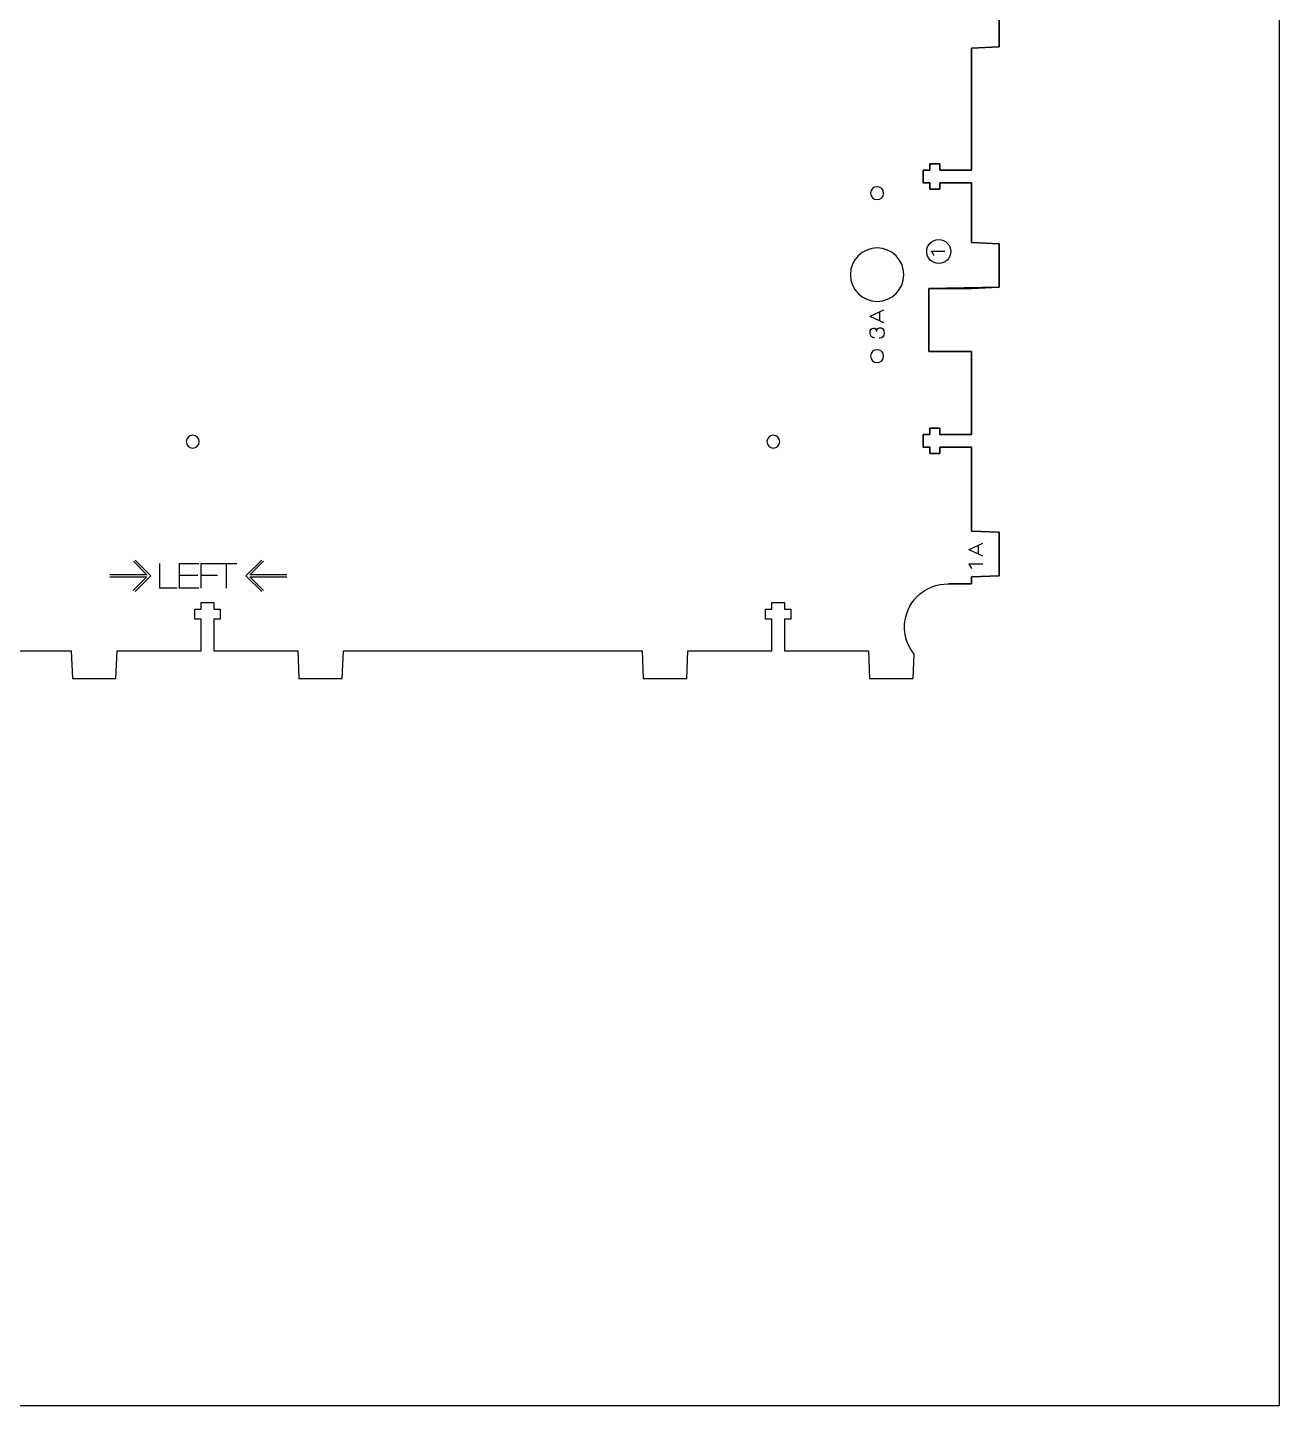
# Model space of a CAD drawing. Header units: millimetres. Extents: x -1200 to 608, y -610 to 472.
# Drawn here: x -276.5 to 0, y -609.6 to -305.3 of the extents above; entities that cross this region are included whole.
import ezdxf

# ---------------------------------------------------------------- set-up
doc = ezdxf.new("R2010")
doc.units = ezdxf.units.MM
for name, color, linetype, true_color in [('CHANGED_PARTS', 3, 'Continuous', 0x00ff00), ('CUTS', 1, 'Continuous', 0xff0000), ('ORIGIONAL_PARTS_THAT_WERE_', 6, 'Continuous', 0xff00ff), ('TEXT', 5, 'Continuous', 0x0000ff)]:
    doc.layers.add(name, color=color, linetype=linetype, true_color=true_color)
doc.layers.add('laser bed referance', color=3, linetype='Continuous', lineweight=25, true_color=0x00ff00)

msp = doc.modelspace()

# ---------------------------------------------------------------- linework, layer by layer
at = {"layer": 'CHANGED_PARTS'}
for p, q in [((-61.94, -299.97), (-61.94, -309.57)), ((-61.94, -309.57), (-68.03, -309.82)), ((-68.03, -309.82), (-68.03, -336.81)), ((-77.25, -336.81), (-78.69, -336.81)), ((-78.69, -336.81), (-78.69, -339.61)), ((-75.05, -335.4), (-77.25, -335.4)), ((-77.25, -335.4), (-77.25, -336.81)), ((-75.05, -336.81), (-75.05, -335.4)), ((-68.03, -336.81), (-75.05, -336.81)), ((-78.69, -339.61), (-77.25, -339.61)), ((-77.25, -339.61), (-77.25, -341)), ((-75.05, -341), (-75.05, -339.61)), ((-75.05, -339.61), (-68.03, -339.61)), ((-68.03, -339.61), (-68.03, -352.8)), ((-77.25, -341), (-75.05, -341)), ((-68.03, -352.8), (-61.94, -353.05)), ((-61.94, -353.05), (-61.94, -362.65)), ((-61.94, -362.65), (-77.42, -362.95)), ((-77.42, -362.95), (-77.42, -376.85)), ((-77.42, -376.85), (-68.03, -376.85)), ((-68.03, -376.85), (-68.03, -395.2)), ((-77.25, -395.2), (-78.69, -395.2)), ((-78.69, -395.2), (-78.69, -398)), ((-75.05, -393.8), (-77.25, -393.8)), ((-77.25, -393.8), (-77.25, -395.2)), ((-75.05, -395.2), (-75.05, -393.8)), ((-68.03, -395.2), (-75.05, -395.2)), ((-78.69, -398), (-77.25, -398)), ((-77.25, -398), (-77.25, -399.4)), ((-75.05, -399.4), (-75.05, -398)), ((-75.05, -398), (-68.03, -398)), ((-68.03, -398), (-68.03, -416.52)), ((-77.25, -399.4), (-75.05, -399.4)), ((-68.03, -416.52), (-61.94, -416.77)), ((-61.94, -416.77), (-61.94, -426.37)), ((-68.03, -428.18), (-73.09, -428.18)), ((-61.94, -426.37), (-68.03, -426.62)), ((-68.03, -426.62), (-68.03, -428.18))]:
    msp.add_line(p, q, dxfattribs=at)
at = {"layer": 'CUTS', "color": 1, "true_color": 0xff0000}
msp.add_lwpolyline([(-332.86, -442.95), (-266.87, -442.95), (-266.62, -449.04), (-257.02, -449.04), (-256.77, -442.95), (-238.2, -442.95), (-238.2, -435.93), (-239.6, -435.93), (-239.6, -433.73), (-238.2, -433.73), (-238.2, -432.29), (-235.4, -432.29), (-235.4, -433.73), (-234, -433.73), (-234, -435.93), (-235.4, -435.93), (-235.4, -442.95), (-216.87, -442.95), (-216.62, -449.04), (-207.02, -449.04), (-206.77, -442.95), (-140.78, -442.95), (-140.53, -449.04), (-130.93, -449.04), (-130.68, -442.95), (-112.12, -442.95), (-112.12, -435.93), (-113.52, -435.93), (-113.52, -433.73), (-112.12, -433.73), (-112.12, -432.29), (-109.32, -432.29), (-109.32, -433.73), (-107.92, -433.73), (-107.92, -435.93), (-109.32, -435.93), (-109.32, -442.95), (-90.77, -442.95), (-90.52, -449.04), (-80.92, -449.04), (-80.7, -443.67)], dxfattribs=at)
for points in [[(-88.87, -340.45), (-89.66, -340.45), (-90.3, -341.09), (-90.3, -341.87)], [(-87.45, -341.87), (-87.45, -341.09), (-88.09, -340.45), (-88.87, -340.45)], [(-90.3, -341.87), (-90.3, -342.66), (-89.66, -343.3), (-88.87, -343.3)], [(-88.87, -343.3), (-88.09, -343.3), (-87.45, -342.66), (-87.45, -341.87)], [(-88.87, -353.97), (-92.13, -353.97), (-94.77, -356.61), (-94.77, -359.87)], [(-82.97, -359.87), (-82.97, -356.61), (-85.61, -353.97), (-88.87, -353.97)], [(-94.77, -359.87), (-94.77, -363.13), (-92.13, -365.77), (-88.87, -365.77)], [(-88.87, -365.77), (-85.61, -365.77), (-82.97, -363.13), (-82.97, -359.87)], [(-88.87, -376.45), (-89.66, -376.45), (-90.3, -377.08), (-90.3, -377.87)], [(-87.45, -377.87), (-87.45, -377.08), (-88.09, -376.45), (-88.87, -376.45)], [(-90.3, -377.87), (-90.3, -378.66), (-89.66, -379.3), (-88.87, -379.3)], [(-88.87, -379.3), (-88.09, -379.3), (-87.45, -378.66), (-87.45, -377.87)], [(-240.04, -395.32), (-240.83, -395.32), (-241.47, -395.96), (-241.47, -396.75)], [(-238.62, -396.75), (-238.62, -395.96), (-239.26, -395.32), (-240.04, -395.32)], [(-111.81, -395.32), (-112.59, -395.32), (-113.23, -395.96), (-113.23, -396.75)], [(-110.38, -396.75), (-110.38, -395.96), (-111.02, -395.32), (-111.81, -395.32)], [(-241.47, -396.75), (-241.47, -397.54), (-240.83, -398.17), (-240.04, -398.17)], [(-240.04, -398.17), (-239.26, -398.17), (-238.62, -397.54), (-238.62, -396.75)], [(-113.23, -396.75), (-113.23, -397.54), (-112.59, -398.17), (-111.81, -398.17)], [(-111.81, -398.17), (-111.02, -398.17), (-110.38, -397.54), (-110.38, -396.75)], [(-80.03, -430.96), (-78.12, -429.05), (-75.6, -428.12), (-73.09, -428.18)], [(-80.7, -443.67), (-83.73, -439.93), (-83.5, -434.43), (-80.03, -430.96)]]:
    msp.add_open_spline(points, degree=3, dxfattribs=at)
at = {"layer": 'laser bed referance'}
for p, q in [((0, -609.6), (0, 0)), ((-1200, -609.6), (0, -609.6))]:
    msp.add_line(p, q, dxfattribs=at)
at = {"layer": 'ORIGIONAL_PARTS_THAT_WERE_', "color": 6, "true_color": 0xff00ff}
msp.add_lwpolyline([(-73.09, -428.18), (-68.03, -428.18), (-68.03, -426.62), (-61.94, -426.37), (-61.94, -416.77), (-68.03, -416.52), (-68.03, -398), (-75.05, -398), (-75.05, -399.4), (-77.25, -399.4), (-77.25, -398), (-78.69, -398), (-78.69, -395.2), (-77.25, -395.2), (-77.25, -393.8), (-75.05, -393.8), (-75.05, -395.2), (-68.03, -395.2), (-68.03, -376.85), (-77.42, -376.85), (-77.42, -362.95), (-68.03, -362.95), (-68.03, -362.9), (-61.94, -362.65), (-61.94, -353.05), (-68.03, -352.8), (-68.03, -339.61), (-75.05, -339.61), (-75.05, -341), (-77.25, -341), (-77.25, -339.61), (-78.69, -339.61), (-78.69, -336.81), (-77.25, -336.81), (-77.25, -335.4), (-75.05, -335.4), (-75.05, -336.81), (-68.03, -336.81), (-68.03, -309.82), (-61.94, -309.57), (-61.94, -299.97)], dxfattribs=at)
at = {"layer": 'TEXT', "color": 5, "true_color": 0x0000ff}
for points in [[(-76.86, -354.78), (-76.86, -354.67), (-73.88, -354.67)], [(-87.36, -370.53), (-90.38, -369.14), (-90.38, -369.03), (-87.36, -367.64)], [(-88.36, -368.1), (-88.36, -370.07)], [(-88.98, -372.37), (-88.97, -372.37)], [(-65.53, -422.04), (-68.55, -420.65), (-68.55, -420.54), (-65.53, -419.15)], [(-66.53, -419.61), (-66.53, -421.59)], [(-252.8, -422.91), (-249.32, -426.39), (-252.8, -429.86)], [(-224.81, -429.86), (-228.29, -426.39), (-224.81, -422.91)], [(-253.17, -423.15), (-250.18, -426.14), (-258.35, -426.14)], [(-243.5, -429.11), (-247.32, -429.11), (-247.32, -423.67)], [(-238.69, -429.11), (-242.97, -429.11), (-242.97, -423.67), (-238.73, -423.67)], [(-238.21, -429.11), (-238.21, -423.67), (-234.39, -423.67)], [(-234.98, -423.67), (-230.29, -423.67)], [(-232.62, -429.11), (-232.62, -423.67)], [(-219.25, -426.14), (-227.43, -426.14), (-224.43, -423.14)], [(-68.53, -423.87), (-68.53, -423.76), (-65.55, -423.76)], [(-258.35, -426.64), (-250.18, -426.64), (-253.18, -429.64)], [(-242.97, -426.2), (-238.91, -426.2)], [(-238.21, -426.2), (-234.61, -426.2)], [(-224.44, -429.63), (-227.43, -426.64), (-219.25, -426.64)]]:
    msp.add_lwpolyline(points, dxfattribs=at)
for points in [[(-77.92, -354.77), (-77.92, -353.3), (-76.73, -352.11), (-75.27, -352.11)], [(-75.27, -352.11), (-73.8, -352.11), (-72.61, -353.3), (-72.61, -354.77)], [(-75.27, -357.42), (-76.73, -357.42), (-77.92, -356.24), (-77.92, -354.77)], [(-76.29, -355.72), (-76.41, -355.26), (-76.65, -354.96), (-76.86, -354.78)], [(-72.61, -354.77), (-72.61, -356.24), (-73.8, -357.42), (-75.27, -357.42)], [(-90.43, -372.69), (-90.43, -371.98), (-90.11, -371.67), (-89.65, -371.67)], [(-89.43, -373.82), (-90.04, -373.79), (-90.43, -373.53), (-90.43, -372.69)], [(-89.65, -371.67), (-89.36, -371.67), (-89.03, -371.84), (-88.98, -372.37)], [(-88.97, -372.37), (-88.91, -371.8), (-88.57, -371.6), (-88.17, -371.6)], [(-88.3, -373.9), (-88.32, -373.9), (-88.36, -373.9), (-88.39, -373.9)], [(-87.32, -372.76), (-87.32, -373.53), (-87.7, -373.9), (-88.3, -373.9)], [(-88.17, -371.6), (-87.84, -371.6), (-87.32, -371.82), (-87.32, -372.76)], [(-67.97, -424.81), (-68.08, -424.35), (-68.32, -424.05), (-68.53, -423.87)]]:
    msp.add_open_spline(points, degree=3, dxfattribs=at)

doc.saveas('drawing.dxf')
